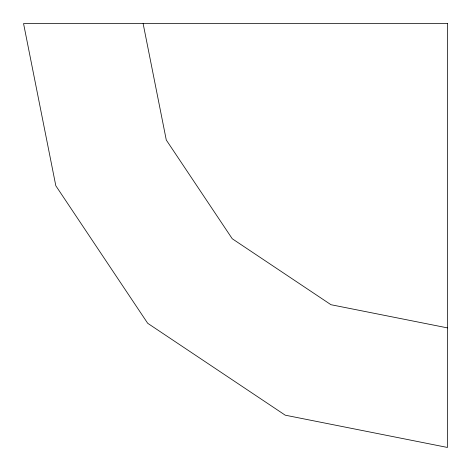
<?xml version="1.0" encoding="UTF-8"?>
<svg xmlns="http://www.w3.org/2000/svg" width="471" height="471" viewBox="0 0 471 471"><rect width="100%" height="100%" fill="white"/><g stroke="black" fill="none" stroke-linecap="round" stroke-linejoin="round"><path stroke-width="0.71" d="M447.45 327.887L330.983 304.719L232.25 238.75L166.281 140.017L143.113 23.55M447.45 23.55L23.55 23.55L55.819 185.768L147.706 323.294L285.232 415.181L447.45 447.45L447.45 23.55"/></g></svg>
